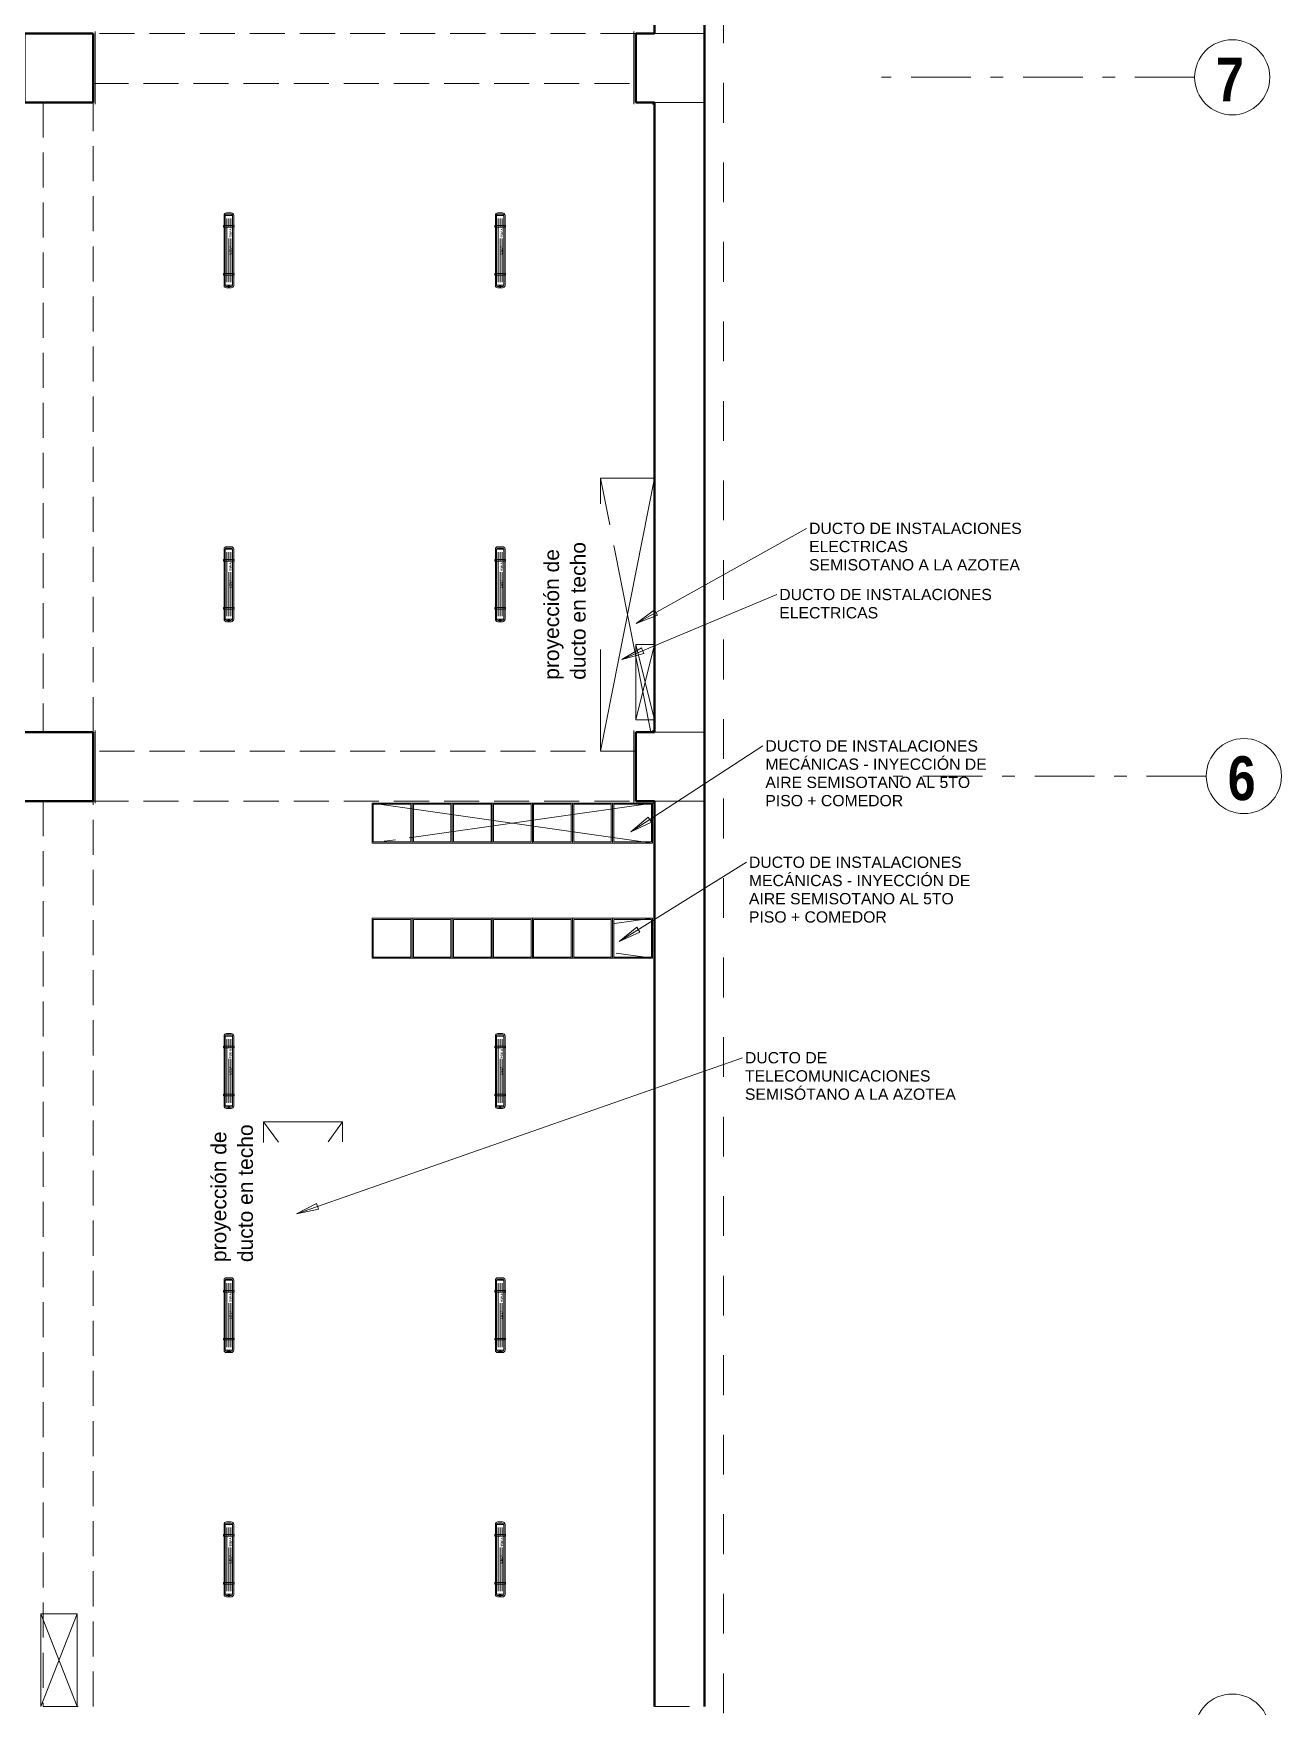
# Model space of a CAD drawing. Header units: metres. Extents: x -4 to 54.5, y -3.3 to 43.7.
# Drawn here: x 44.49 to 54.46, y 16.87 to 30.23 of the extents above; entities that cross this region are included whole.
import ezdxf

# ---------------------------------------------------------------- set-up
doc = ezdxf.new("R2010")
doc.units = ezdxf.units.M
for name, pattern in [('Dash', [0.635, 0.3175, -0.3175]), ('Dash Dot 3_16_', [0.79375, 0.47625, -0.15875, 0, -0.15875]), ('Dash_2_', [0.635, 0.3175, -0.3175]), ('Derribado', [0.4, 0.28, -0.12])]:
    doc.linetypes.add(name, pattern=pattern)
doc.layers.get('0').update_dxf_attribs({"color": 8})
for name, color, linetype, lineweight in [('A-DETL', 8, 'Continuous', 9), ('A-FLOR', 8, 'Continuous', 18), ('A-SIGN', 8, 'Continuous', 9), ('A-WALL', 8, 'Continuous', 9), ('C-PROP-LINE', 8, 'Continuous', 9), ('G-ANNO-TEXT', 8, 'Continuous', 9), ('S-COLS', 8, 'Continuous', 9), ('S-GRID', 8, 'Continuous', 9), ('S-GRID-IDEN', 8, 'Continuous', 9)]:
    doc.layers.add(name, color=color, linetype=linetype, lineweight=lineweight)
doc.layers.add('IE-LUM-EST-PROPUESTA-R02', color=5, linetype='Continuous', lineweight=18, true_color=0x006b9f)
doc.styles.add('Arial', font='arial.ttf', dxfattribs={"height": 0.12})
doc.styles.add('Arial Narrow_B_1', font='ARIALNB.TTF', dxfattribs={"height": 0.35})
doc.styles.add('Arial_2', font='arial.ttf', dxfattribs={"height": 0.09})
doc.styles.add('EI_LUM_BOLD', font='OpenSans-Semibold.ttf')
doc.styles.add('EI_LUM_REGULAR', font='OpenSans-Regular.ttf')

# ---------------------------------------------------------------- blocks, each defined once
blk = doc.blocks.new('ARQ-Ductos - DuctoPrOyeccion2D-5860218-NIV_A_S01_SÓTANO 1')
at = {"layer": 'A-SIGN'}
for p, q in [((0, 2.18), (0.43, 2.18)), ((0, 1.974), (0, 2.18)), ((0, 2.18), (0.43, 2.18)), ((0, 1.974), (0, 2.18)), ((0, 2.18), (0.074, 1.807)), ((0.43, 2.18), (0, 0)), ((0.106, 1.64), (0.4, 0.15)), ((0, 0), (0, 0.812)), ((0, 0), (0, 0.812)), ((0.28, 0), (0, 0)), ((0.28, 0), (0, 0))]:
    blk.add_line(p, q, dxfattribs=at)
blk = doc.blocks.new('ARQ-Ductos - DuctoPrOyeccion2D-5548393-NIV_A_S01_SÓTANO 1')
at = {"layer": 'A-SIGN'}
for p, q in [((0, 0), (0, -0.306)), ((2.24, 0), (0, 0)), ((0, 0), (0, -0.306)), ((2.24, 0), (0, 0)), ((2.24, -0.32), (0, 0)), ((0.297, -0.278), (2.24, 0)), ((2.24, -0.32), (2.24, 0)), ((2.24, -0.32), (2.24, 0)), ((0.096, -0.306), (0.187, -0.293)), ((0.595, -0.32), (0.794, -0.32)), ((0.595, -0.32), (0.794, -0.32)), ((1.395, -0.32), (2.24, -0.32)), ((1.395, -0.32), (2.24, -0.32))]:
    blk.add_line(p, q, dxfattribs=at)
blk = doc.blocks.new('ARQ-Ductos - DuctoPrOyeccion2D-V55-NIV_A_S01_SÓTANO 1')
at = {"layer": 'A-SIGN'}
for p, q in [((2.24, 0), (1.931, 0)), ((2.24, 0), (1.931, 0)), ((1.936, -0.043), (2.24, 0)), ((2.24, -0.32), (2.24, 0)), ((2.24, -0.32), (2.24, 0)), ((1.947, -0.32), (2.24, -0.32)), ((1.947, -0.32), (2.24, -0.32)), ((2.24, -0.32), (1.949, -0.278))]:
    blk.add_line(p, q, dxfattribs=at)
blk = doc.blocks.new('ARQ-Ductos - DuctoPrOyeccion2D-5550157-NIV_A_S01_SÓTANO 1')
at = {"layer": 'A-SIGN'}
for p, q in [((0, 0), (0, -0.74)), ((0.29, 0), (0, 0)), ((0, 0), (0, -0.74)), ((0.29, 0), (0, 0)), ((0, -0.74), (0.29, 0)), ((0.29, -0.74), (0, 0)), ((0.29, -0.74), (0.29, 0)), ((0.29, -0.74), (0.29, 0))]:
    blk.add_line(p, q, dxfattribs=at)
blk = doc.blocks.new('ARQ-Ductos - DuctoPrOyeccion2D-5739517-NIV_A_S01_SÓTANO 1')
at = {"layer": 'A-SIGN'}
for p, q in [((0, 0), (0, -0.167)), ((0.63, 0), (0, 0)), ((0, 0), (0, -0.167)), ((0.63, 0), (0, 0)), ((0.119, -0.164), (0, 0)), ((0.514, -0.16), (0.63, 0)), ((0.63, -0.16), (0.63, 0)), ((0.63, -0.16), (0.63, 0))]:
    blk.add_line(p, q, dxfattribs=at)
blk = doc.blocks.new('Family - ___-3742183-NIV_A_S01_SÓTANO 1')
at = {"layer": 'C-PROP-LINE', "linetype": 'Dash_2_', "lineweight": 18}
blk.add_line((50, 40), (50, 0), dxfattribs=at)
blk = doc.blocks.new('Rejilla - F_gn02SimboloDeRejillaA-4957175-NIV_A_S01_SÓTANO 1')
at = {"layer": 'S-GRID-IDEN'}
blk.add_circle((0, 0), 0.003, dxfattribs=at)
blk = doc.blocks.new('EST-ColumnaRectangularConcretoEst - C155x55cm-5263964-NIV_A_S01_SÓTANO 1')
at = {"layer": 'S-COLS', "lineweight": 50}
for p, q in [((0.275, 0.275), (-0.275, 0.275)), ((-0.275, 0.275), (-0.275, -0.275)), ((0.275, -0.275), (0.275, 0.275)), ((-0.275, -0.275), (0.275, -0.275))]:
    blk.add_line(p, q, dxfattribs=at)
blk = doc.blocks.new('Family - ___-5400166-NIV_A_S01_SÓTANO 1')
at = {"layer": 'C-PROP-LINE', "linetype": 'Dash', "lineweight": 13}
blk.add_line((50, 40), (50, 0), dxfattribs=at)
blk = doc.blocks.new('Rejilla - F_gn02SimboloDeRejillaA-V63-NIV_A_S01_SÓTANO 1')
at = {"layer": 'S-GRID-IDEN'}
blk.add_circle((0, 0), 0.003, dxfattribs=at)
blk = doc.blocks.new('EI_LUM_L_01_15')
at = {"color": 0, "lineweight": 13}
for p, q in [((-0.279, 0.029), (-0.279, -0.029)), ((0.279, 0.029), (0.279, -0.029))]:
    blk.add_line(p, q, dxfattribs=at)
at = {"color": 0, "lineweight": 9}
for p, q in [((-0.255, 0.016), (0.255, 0.016)), ((-0.255, 0), (0.096, 0)), ((0.182, 0), (0.255, 0)), ((-0.255, -0.016), (0.096, -0.016)), ((0.182, -0.016), (0.255, -0.016))]:
    blk.add_line(p, q, dxfattribs=at)
at = {"color": 0, "lineweight": 13}
blk.add_lwpolyline([(-0.28, -0.039), (0.28, -0.039, 0.414214), (0.299, -0.019), (0.299, 0.019, 0.414214), (0.28, 0.038), (-0.28, 0.038, 0.414214), (-0.299, 0.019), (-0.299, -0.019, 0.414214)], format="xyb", close=True, dxfattribs=at)
at = {"color": 0, "lineweight": 9}
for points in [[(-0.275, -0.03), (0.275, -0.03, 0.414214), (0.289, -0.016), (0.289, 0.016, 0.414214), (0.275, 0.03), (-0.275, 0.03, 0.414214), (-0.289, 0.016), (-0.289, -0.016, 0.414214)], [(-0.196, -0.042), (-0.187, -0.042, 0.414214), (-0.185, -0.04), (-0.185, 0.04, 0.414214), (-0.187, 0.042), (-0.196, 0.042, 0.414214), (-0.198, 0.04), (-0.198, -0.04, 0.414214)], [(0.187, -0.042), (0.196, -0.042, 0.414214), (0.198, -0.04), (0.198, 0.04, 0.414214), (0.196, 0.042), (0.187, 0.042, 0.414214), (0.185, 0.04), (0.185, -0.04, 0.414214)]]:
    blk.add_lwpolyline(points, format="xyb", close=True, dxfattribs=at)
blk.add_circle((-0.288, 0), 0.00577, dxfattribs=at)
for s, height, style, p in [('LED', 0.0271, 'EI_LUM_REGULAR', (-0.034, -0.022)), ('15W-A', 0.0175, 'EI_LUM_BOLD', (0.102, -0.022))]:
    blk.add_text(s, height=height, dxfattribs=dict(at, style=style)).set_placement(p)
at = {"style": 'EI_LUM_REGULAR', "flags": 1}
for tag in ['TIPO', 'ALTURA_M', 'AMBIENTE', 'ANCHO_CUERPO_MM', 'ID', 'IP', 'GIRO_REFERENCIA', 'DESCRIPCION', 'POTENCIA_W', 'FLUJO_NOMINAL_LM', 'FLUJO_CALCULO_LM', 'MONTAJE', 'NPT_M', 'PAGINA_PDF', 'NUMERO_LOCAL', 'FUENTE_XY', 'ESTADO', 'LARGO_CUERPO_MM', 'DIAMETRO_CUERPO_MM', 'REFERENCIA_DIMENSIONAL']:
    blk.add_attdef(tag, (0, 0), '', height=0.025, dxfattribs=at)

msp = doc.modelspace()

# ---------------------------------------------------------------- linework, layer by layer
at = {"layer": 'A-DETL', "linetype": 'Derribado', "lineweight": 18}
for p, q in [((49.3, 30.235), (44.97, 30.235)), ((44.97, 30.235), (44.97, 29.835)), ((49.3, 29.835), (49.3, 30.235)), ((44.97, 29.835), (49.3, 29.835)), ((44.97, 29.685), (44.57, 29.685)), ((44.57, 29.685), (44.57, 24.655)), ((44.97, 24.655), (44.97, 29.685)), ((49.85, 29.685), (49.45, 29.685)), ((49.45, 29.685), (49.45, 24.655)), ((49.85, 24.655), (49.85, 29.685)), ((44.57, 24.655), (44.97, 24.655)), ((49.45, 24.655), (49.85, 24.655)), ((49.3, 24.505), (44.97, 24.505)), ((44.97, 24.505), (44.97, 24.105)), ((49.3, 24.105), (49.3, 24.505)), ((44.97, 24.105), (44.57, 24.105)), ((44.57, 24.105), (44.57, 16.875)), ((44.97, 24.105), (49.3, 24.105)), ((44.97, 16.875), (44.97, 24.105)), ((49.85, 24.105), (49.45, 24.105)), ((49.45, 24.105), (49.45, 16.875)), ((49.85, 16.875), (49.85, 24.105)), ((44.57, 16.875), (44.97, 16.875)), ((49.45, 16.875), (49.85, 16.875))]:
    msp.add_line(p, q, dxfattribs=at)
at = {"layer": 'A-DETL'}
for p, q in [((49.45, 25.355), (49.3, 25.355)), ((49.3, 25.355), (49.3, 24.755)), ((49.45, 24.755), (49.3, 25.355)), ((49.3, 24.755), (49.45, 25.355)), ((49.45, 24.755), (49.45, 25.355)), ((49.3, 24.755), (49.45, 24.755))]:
    msp.add_line(p, q, dxfattribs=at)
at = {"layer": 'A-DETL', "lineweight": 18}
for p, q in [((47.195, 24.09), (47.515, 24.09)), ((47.195, 23.77), (47.195, 24.09)), ((47.205, 24.08), (47.505, 24.08)), ((47.205, 23.78), (47.205, 24.08)), ((47.505, 24.08), (47.505, 23.78)), ((47.835, 24.09), (47.515, 24.09)), ((47.515, 24.09), (47.515, 23.77)), ((47.525, 24.08), (47.525, 23.78)), ((47.825, 24.08), (47.525, 24.08)), ((47.825, 23.78), (47.825, 24.08)), ((47.835, 23.77), (47.835, 24.09)), ((48.155, 24.09), (47.835, 24.09)), ((47.845, 24.08), (47.845, 23.78)), ((48.145, 24.08), (47.845, 24.08)), ((48.145, 23.78), (48.145, 24.08)), ((48.155, 23.77), (48.155, 24.09)), ((48.475, 24.09), (48.155, 24.09)), ((48.165, 24.08), (48.165, 23.78)), ((48.465, 24.08), (48.165, 24.08)), ((48.465, 23.78), (48.465, 24.08)), ((48.475, 23.77), (48.475, 24.09)), ((48.795, 24.09), (48.475, 24.09)), ((48.485, 24.08), (48.485, 23.78)), ((48.785, 24.08), (48.485, 24.08)), ((48.785, 23.78), (48.785, 24.08)), ((48.795, 23.77), (48.795, 24.09)), ((49.115, 24.09), (48.795, 24.09)), ((48.805, 24.08), (48.805, 23.78)), ((49.105, 24.08), (48.805, 24.08)), ((49.105, 23.78), (49.105, 24.08)), ((49.115, 23.77), (49.115, 24.09)), ((49.435, 24.09), (49.115, 24.09)), ((49.125, 24.08), (49.125, 23.78)), ((49.425, 24.08), (49.125, 24.08)), ((49.425, 23.78), (49.425, 24.08)), ((49.435, 23.77), (49.435, 24.09)), ((47.515, 23.77), (47.195, 23.77)), ((47.505, 23.78), (47.205, 23.78)), ((47.515, 23.77), (47.835, 23.77)), ((47.525, 23.78), (47.825, 23.78)), ((47.835, 23.77), (48.155, 23.77)), ((47.845, 23.78), (48.145, 23.78)), ((48.155, 23.77), (48.475, 23.77)), ((48.165, 23.78), (48.465, 23.78)), ((48.475, 23.77), (48.795, 23.77)), ((48.485, 23.78), (48.785, 23.78)), ((48.795, 23.77), (49.115, 23.77)), ((48.805, 23.78), (49.105, 23.78)), ((49.115, 23.77), (49.435, 23.77)), ((49.125, 23.78), (49.425, 23.78)), ((47.195, 23.17), (47.515, 23.17)), ((47.195, 22.85), (47.195, 23.17)), ((47.205, 23.16), (47.505, 23.16)), ((47.205, 22.86), (47.205, 23.16)), ((47.505, 23.16), (47.505, 22.86)), ((47.835, 23.17), (47.515, 23.17)), ((47.515, 23.17), (47.515, 22.85)), ((47.525, 23.16), (47.525, 22.86)), ((47.825, 23.16), (47.525, 23.16)), ((47.825, 22.86), (47.825, 23.16)), ((47.835, 22.85), (47.835, 23.17)), ((48.155, 23.17), (47.835, 23.17)), ((47.845, 23.16), (47.845, 22.86)), ((48.145, 23.16), (47.845, 23.16)), ((48.145, 22.86), (48.145, 23.16)), ((48.155, 22.85), (48.155, 23.17)), ((48.475, 23.17), (48.155, 23.17)), ((48.165, 23.16), (48.165, 22.86)), ((48.465, 23.16), (48.165, 23.16)), ((48.465, 22.86), (48.465, 23.16)), ((48.475, 22.85), (48.475, 23.17)), ((48.795, 23.17), (48.475, 23.17)), ((48.485, 23.16), (48.485, 22.86)), ((48.785, 23.16), (48.485, 23.16)), ((48.785, 22.86), (48.785, 23.16)), ((48.795, 22.85), (48.795, 23.17)), ((49.115, 23.17), (48.795, 23.17)), ((48.805, 23.16), (48.805, 22.86)), ((49.105, 23.16), (48.805, 23.16)), ((49.105, 22.86), (49.105, 23.16)), ((49.115, 22.85), (49.115, 23.17)), ((49.435, 23.17), (49.115, 23.17)), ((49.125, 23.16), (49.125, 22.86)), ((49.425, 23.16), (49.125, 23.16)), ((49.425, 22.86), (49.425, 23.16)), ((49.435, 22.85), (49.435, 23.17)), ((47.515, 22.85), (47.195, 22.85)), ((47.505, 22.86), (47.205, 22.86)), ((47.515, 22.85), (47.835, 22.85)), ((47.525, 22.86), (47.825, 22.86)), ((47.835, 22.85), (48.155, 22.85)), ((47.845, 22.86), (48.145, 22.86)), ((48.155, 22.85), (48.475, 22.85)), ((48.165, 22.86), (48.465, 22.86)), ((48.475, 22.85), (48.795, 22.85)), ((48.485, 22.86), (48.785, 22.86)), ((48.795, 22.85), (49.115, 22.85)), ((48.805, 22.86), (49.105, 22.86)), ((49.115, 22.85), (49.435, 22.85)), ((49.125, 22.86), (49.425, 22.86))]:
    msp.add_line(p, q, dxfattribs=at)
at = {"layer": 'A-FLOR', "lineweight": 9}
for p, q in [((44.985, 30.25), (44.985, 29.67)), ((49.285, 29.67), (49.285, 30.25)), ((49.45, 29.67), (49.435, 29.67)), ((44.985, 24.67), (44.985, 24.09)), ((49.285, 24.09), (49.285, 24.67)), ((49.435, 24.67), (49.45, 24.67)), ((49.45, 24.09), (49.435, 24.09))]:
    msp.add_line(p, q, dxfattribs=at)
at = {"layer": 'A-WALL', "lineweight": 50}
for p, q in [((49.45, 32.965), (49.45, 30.235)), ((49.85, 30.235), (49.85, 32.965)), ((49.45, 29.685), (49.45, 24.655)), ((49.85, 24.655), (49.85, 29.685)), ((49.45, 24.105), (49.45, 16.875)), ((49.85, 16.875), (49.85, 24.105))]:
    msp.add_line(p, q, dxfattribs=at)
at = {"layer": 'A-WALL', "lineweight": 5}
for p, q in [((49.45, 30.235), (49.85, 30.235)), ((49.85, 29.685), (49.45, 29.685)), ((49.45, 24.655), (49.85, 24.655)), ((49.85, 24.105), (49.45, 24.105))]:
    msp.add_line(p, q, dxfattribs=at)
at = {"layer": 'G-ANNO-TEXT'}
for p, q in [((49.305, 25.524), (50.664, 26.283)), ((49.189, 25.236), (50.426, 25.755)), ((49.451, 25.633), (49.305, 25.524)), ((49.305, 25.524), (49.474, 25.591)), ((49.474, 25.591), (49.451, 25.633)), ((49.346, 25.328), (49.189, 25.236)), ((49.189, 25.236), (49.364, 25.284)), ((49.364, 25.284), (49.346, 25.328)), ((49.261, 23.859), (50.315, 24.546)), ((49.399, 23.977), (49.261, 23.859)), ((49.261, 23.859), (49.425, 23.937)), ((49.425, 23.937), (49.399, 23.977)), ((49.169, 22.984), (50.184, 23.617)), ((49.309, 23.099), (49.169, 22.984)), ((49.169, 22.984), (49.334, 23.059)), ((49.334, 23.059), (49.309, 23.099)), ((46.591, 20.81), (50.152, 22.056)), ((46.753, 20.892), (46.591, 20.81)), ((46.591, 20.81), (46.768, 20.847)), ((46.768, 20.847), (46.753, 20.892))]:
    msp.add_line(p, q, dxfattribs=at)
at = {"layer": 'S-COLS', "lineweight": 50}
for p, q in [((49.45, 30.235), (49.3, 30.235)), ((49.3, 30.235), (49.3, 29.685)), ((49.85, 29.685), (49.85, 30.235)), ((49.3, 29.685), (49.45, 29.685)), ((44.97, 24.655), (44.42, 24.655)), ((44.97, 24.105), (44.97, 24.655)), ((49.45, 24.655), (49.3, 24.655)), ((49.3, 24.655), (49.3, 24.105)), ((49.85, 24.105), (49.85, 24.655)), ((44.42, 24.105), (44.97, 24.105)), ((49.3, 24.105), (49.45, 24.105))]:
    msp.add_line(p, q, dxfattribs=at)
at = {"layer": 'S-COLS', "lineweight": 5}
for p, q in [((49.85, 30.235), (49.45, 30.235)), ((49.45, 29.685), (49.85, 29.685)), ((49.85, 24.655), (49.45, 24.655)), ((49.45, 24.105), (49.85, 24.105))]:
    msp.add_line(p, q, dxfattribs=at)
at = {"layer": 'S-GRID', "linetype": 'Dash Dot 3_16_'}
for p, q in [((53.762, 29.885), (51.262, 29.885)), ((53.855, 24.305), (51.355, 24.305))]:
    msp.add_line(p, q, dxfattribs=at)

# ---------------------------------------------------------------- block references
at = {"layer": 'A-SIGN'}
for name, p in [('ARQ-Ductos - DuctoPrOyeccion2D-5860218-NIV_A_S01_SÓTANO 1', (49.02, 24.505)), ('ARQ-Ductos - DuctoPrOyeccion2D-5548393-NIV_A_S01_SÓTANO 1', (47.195, 24.09)), ('ARQ-Ductos - DuctoPrOyeccion2D-V55-NIV_A_S01_SÓTANO 1', (47.195, 23.17)), ('ARQ-Ductos - DuctoPrOyeccion2D-5739517-NIV_A_S01_SÓTANO 1', (46.33, 21.545)), ('ARQ-Ductos - DuctoPrOyeccion2D-5550157-NIV_A_S01_SÓTANO 1', (44.55, 17.615))]:
    msp.add_blockref(name, p, dxfattribs=at)
at = {"layer": 'C-PROP-LINE', "linetype": 'Dash_2_', "lineweight": 18}
msp.add_blockref('Family - ___-3742183-NIV_A_S01_SÓTANO 1', (0, 0), dxfattribs=at)
at = {"layer": 'C-PROP-LINE', "linetype": 'Dash', "lineweight": 13}
msp.add_blockref('Family - ___-5400166-NIV_A_S01_SÓTANO 1', (0, 0), dxfattribs=at)
at = {"layer": 'IE-LUM-EST-PROPUESTA-R02', "rotation": 90}
for p in [(46.052, 28.503), (48.218, 28.503), (46.052, 25.837), (48.218, 25.837), (46.052, 21.95), (48.218, 21.95), (46.052, 20), (48.218, 20), (46.052, 18.05), (48.218, 18.05)]:
    msp.add_blockref('EI_LUM_L_01_15', p, dxfattribs=at)
at = {"layer": 'S-COLS', "lineweight": 5}
msp.add_blockref('EST-ColumnaRectangularConcretoEst - C155x55cm-5263964-NIV_A_S01_SÓTANO 1', (44.695, 29.96), dxfattribs=at)
at = {"layer": 'S-GRID-IDEN', "xscale": 99.99999999999991, "yscale": 99.99999999999991, "zscale": 99.99999999999991, "rotation": 90}
for p in [(54.062, 29.885), (54.155, 24.305), (54.062, 16.675)]:
    msp.add_blockref('Rejilla - F_gn02SimboloDeRejillaA-4957175-NIV_A_S01_SÓTANO 1', p, dxfattribs=at)
at = {"layer": 'S-GRID-IDEN', "lineweight": 5, "xscale": 99.99999999999991, "yscale": 99.99999999999991, "zscale": 99.99999999999991, "rotation": 90}
for p in [(54.062, 29.885), (54.155, 24.305), (54.062, 16.675)]:
    msp.add_blockref('Rejilla - F_gn02SimboloDeRejillaA-V63-NIV_A_S01_SÓTANO 1', p, dxfattribs=at)

# ---------------------------------------------------------------- texts
at = {"layer": 'G-ANNO-TEXT', "char_height": 0.09, "attachment_point": 1, "style": 'Arial_2'}
for s, insert, width in [('DUCTO DE INSTALACIONES ', (50.684, 26.328), 2.12447), ('ELECTRICAS', (50.684, 26.183), 0.98608), ('SEMISOTANO A LA AZOTEA', (50.684, 26.037), 2.06835), ('DUCTO DE INSTALACIONES ', (50.446, 25.8), 2.12447), ('ELECTRICAS', (50.446, 25.654), 0.98608), ('DUCTO DE INSTALACIONES ', (50.335, 24.591), 2.12447), ('MECÁNICAS - INYECCIÓN DE ', (50.335, 24.445), 2.18861), ('AIRE SEMISOTANO AL 5TO ', (50.335, 24.3), 2.05232), ('PISO + COMEDOR', (50.335, 24.154), 1.34684), ('DUCTO DE INSTALACIONES ', (50.204, 23.662), 2.12447), ('MECÁNICAS - INYECCIÓN DE ', (50.204, 23.516), 2.18861), ('AIRE SEMISOTANO AL 5TO ', (50.204, 23.371), 2.05232), ('PISO + COMEDOR', (50.204, 23.225), 1.34684), ('DUCTO DE ', (50.172, 22.101), 0.84177), ('TELECOMUNICACIONES ', (50.172, 21.956), 1.8519), ('SEMISÓTANO A LA AZOTEA', (50.172, 21.81), 2.06835)]:
    msp.add_mtext(s, dxfattribs=dict(at, insert=insert, width=width))
at = {"layer": 'G-ANNO-TEXT', "char_height": 0.12, "attachment_point": 1, "rotation": 90, "style": 'Arial'}
for s, insert, width in [('proyección de ', (48.568, 25.074), 1.427), ('ducto en techo', (48.78, 25.074), 1.44304), ('ducto en techo', (46.124, 20.424), 1.44304), ('proyección de ', (45.912, 20.424), 1.427)]:
    msp.add_mtext(s, dxfattribs=dict(at, insert=insert, width=width))
at = {"layer": 'S-GRID-IDEN', "char_height": 0.35, "width": 0.27257, "attachment_point": 1, "style": 'Arial Narrow_B_1'}
for s, insert in [('\\fArial Narrow|b1|i0|c0|p34|;7', (53.932, 30.043)), ('\\fArial Narrow|b1|i0|c0|p34|;6', (54.026, 24.463))]:
    msp.add_mtext(s, dxfattribs=dict(at, insert=insert))

doc.saveas('drawing.dxf')
